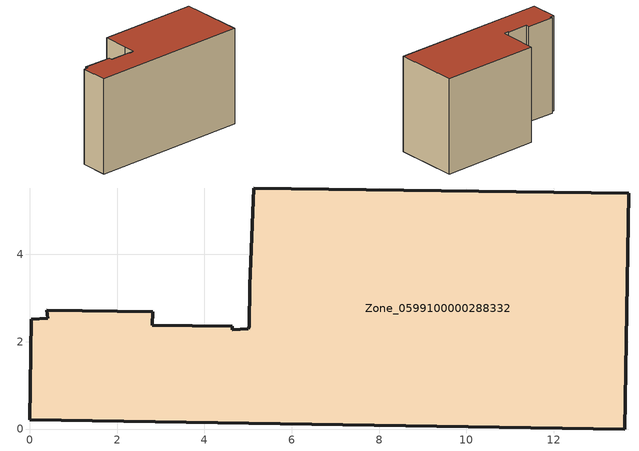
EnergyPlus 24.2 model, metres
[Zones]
Zone_0599100000288332
 floor ground (C_G): 5.04,3.29 5.13,5.52 13.72,5.4 13.63,0 0,0.21 0.04,2.51 0.41,2.54 0.39,2.72 2.82,2.68 2.81,2.38 4.63,2.36 4.64,2.28 5,2.29 5.03,2.35 z0
 wall outside (C_F): 5.03,2.35 5,2.29 4.64,2.28 4.63,2.36 2.81,2.38 2.82,2.68 0.39,2.72 0.41,2.54 0.04,2.51 0,0.21 13.63,0 13.72,5.4 5.13,5.52 5.04,3.29 5.03,2.35 z0:8.27
 roof outside (C_R): 5.04,3.29 5.03,2.35 5,2.29 4.64,2.28 4.63,2.36 2.81,2.38 2.82,2.68 0.39,2.72 0.41,2.54 0.04,2.51 0,0.21 13.63,0 13.72,5.4 5.13,5.52 z8.27
[BUILDING]
Pand.0599100000288332: North Axis=0; Terrain=City; Loads Convergence Tolerance Value=0.04; Temperature Convergence Tolerance Value=0.4; Solar Distribution=FullExterior; Maximum Number of Warmup Days=25; Minimum Number of Warmup Days=1
[Site:Location]
Rotterdam.The.Hague.AP_ZH_NLD Design_Conditions: Latitude=51.96; Longitude=4.45; Time Zone=1; Elevation=-4.5
[SITE:GROUNDTEMPERATURE:BUILDINGSURFACE]
18, 18, 18, 18, 18, 18, 18, 18, 18, 18, 18, 18
[MATERIAL] Thermal Absorptance=0.9; Solar Absorptance=0.7; Visible Absorptance=0.7
Name | Roughness | Thickness | Conductivity | Density | Specific Heat
G.TI.1975-1991 | MediumSmooth | 0.15 | 0.288461 | 540 | 1210
F.TI.1975-1991 | Rough | 0.3 | 0.230769 | 1920 | 840
R.TI.1975-1991 | MediumRough | 0.2 | 0.153846 | 1500 | 1000
[CONSTRUCTION]
C_G: G.TI.1975-1991
C_F: F.TI.1975-1991
C_R: R.TI.1975-1991
[ZONE]
Zone_0599100000288332: Type=1; Multiplier=1; Ceiling Height=Autocalculate; Volume=Autocalculate; Floor Area=autocalculate; Part of Total Floor Area=Yes
[ZONEINFILTRATION:DESIGNFLOWRATE]
Infil_Zone_0599100000288332: Zone or ZoneList or Space or SpaceList=Zone_0599100000288332; Schedule=AlwaysOn; Design Flow Rate Calculation Method=Flow/Area; Flow Rate per Floor Area=0.003; Constant Term Coefficient=1; Temperature Term Coefficient=0; Velocity Term Coefficient=0; Velocity Squared Term Coefficient=0
[HVACTEMPLATE:ZONE:IDEALLOADSAIRSYSTEM]
Zone_0599100000288332: Maximum Heating Supply Air Temperature=50; Minimum Cooling Supply Air Temperature=13; Maximum Heating Supply Air Humidity Ratio=0.0156; Minimum Cooling Supply Air Humidity Ratio=0.0077; Heating Limit=NoLimit; Cooling Limit=NoLimit; Dehumidification Control Type=ConstantSensibleHeatRatio; Cooling Sensible Heat Ratio=0.7; Dehumidification Setpoint=60; Humidification Control Type=None; Humidification Setpoint=30; Outdoor Air Method=None; Outdoor Air Flow Rate per Person=0.00944; Outdoor Air Flow Rate per Zone Floor Area=0; Outdoor Air Flow Rate per Zone=0; Demand Controlled Ventilation Type=None; Outdoor Air Economizer Type=NoEconomizer; Heat Recovery Type=None; Sensible Heat Recovery Effectiveness=0.7; Latent Heat Recovery Effectiveness=0.65
[ZONECONTROL:THERMOSTAT]
ThermostatControl_Zone_0599100000288332: Zone or ZoneList=Zone_0599100000288332; Control Type Schedule=DualSetpointControlType; Control 1=Thermostat_Zone_0599100000288332; Temperature Difference Between Cutout And Setpoint=0
[THERMOSTATSETPOINT:DUALSETPOINT]
Thermostat_Zone_0599100000288332: Heating Setpoint Temperature Schedule=HeatingSetpoint_Zone_0599100000288332; Cooling Setpoint Temperature Schedule=CoolingSetpoint_Zone_0599100000288332
[SCHEDULE:COMPACT]
HeatingSetpoint_Zone_0599100000288332: Through: 12/31, For: AllDays, Until: 24:00, 21
CoolingSetpoint_Zone_0599100000288332: Through: 12/31, For: AllDays, Until: 24:00, 24
DualSetpointControlType: Through: 12/31, For: AllDays, Until: 24:00, 4
AlwaysOn: Through: 12/31, For: AllDays, Until: 24:00, 1
